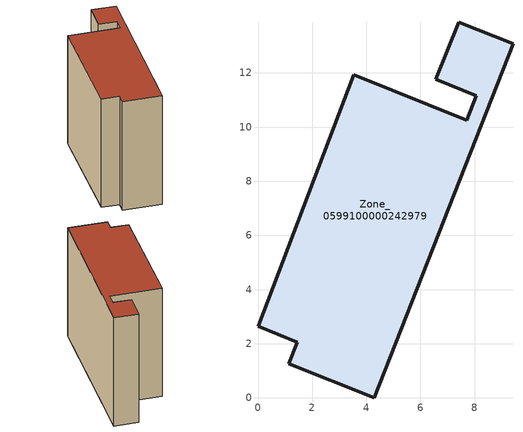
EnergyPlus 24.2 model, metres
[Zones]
Zone_0599100000242979
 floor ground (C_G): 8.07,11.16 6.57,11.76 7.41,13.87 9.42,13.07 4.3,0 1.14,1.26 1.46,2.05 0,2.64 3.53,11.92 7.71,10.25 z4.39
 wall outside (C_F): 1.46,2.05 1.14,1.26 4.3,0 9.42,13.07 7.41,13.87 6.57,11.76 8.07,11.16 7.71,10.25 3.53,11.92 0,2.64 1.46,2.05 z4.39:15.05
 roof outside (C_R): 8.07,11.16 7.71,10.25 3.53,11.92 0,2.64 1.46,2.05 1.14,1.26 4.3,0 9.42,13.07 7.41,13.87 6.57,11.76 z15.05
[BUILDING]
Pand.0599100000242979: North Axis=0; Terrain=City; Loads Convergence Tolerance Value=0.04; Temperature Convergence Tolerance Value=0.4; Solar Distribution=FullExterior; Maximum Number of Warmup Days=25; Minimum Number of Warmup Days=1
[Site:Location]
Rotterdam.The.Hague.AP_ZH_NLD Design_Conditions: Latitude=51.96; Longitude=4.45; Time Zone=1; Elevation=-4.5
[SITE:GROUNDTEMPERATURE:BUILDINGSURFACE]
18, 18, 18, 18, 18, 18, 18, 18, 18, 18, 18, 18
[MATERIAL] Thermal Absorptance=0.9; Solar Absorptance=0.7; Visible Absorptance=0.7
Name | Roughness | Thickness | Conductivity | Density | Specific Heat
G.TI.1975-1991 | MediumSmooth | 0.15 | 0.288461 | 540 | 1210
F.TI.1975-1991 | Rough | 0.3 | 0.230769 | 1920 | 840
R.TI.1975-1991 | MediumRough | 0.2 | 0.153846 | 1500 | 1000
[CONSTRUCTION]
C_G: G.TI.1975-1991
C_F: F.TI.1975-1991
C_R: R.TI.1975-1991
[ZONE]
Zone_0599100000242979: Type=1; Multiplier=1; Ceiling Height=Autocalculate; Volume=Autocalculate; Floor Area=autocalculate; Part of Total Floor Area=Yes
[ZONEINFILTRATION:DESIGNFLOWRATE]
Infil_Zone_0599100000242979: Zone or ZoneList or Space or SpaceList=Zone_0599100000242979; Schedule=AlwaysOn; Design Flow Rate Calculation Method=Flow/Area; Flow Rate per Floor Area=0.003; Constant Term Coefficient=1; Temperature Term Coefficient=0; Velocity Term Coefficient=0; Velocity Squared Term Coefficient=0
[HVACTEMPLATE:ZONE:IDEALLOADSAIRSYSTEM]
Zone_0599100000242979: Maximum Heating Supply Air Temperature=50; Minimum Cooling Supply Air Temperature=13; Maximum Heating Supply Air Humidity Ratio=0.0156; Minimum Cooling Supply Air Humidity Ratio=0.0077; Heating Limit=NoLimit; Cooling Limit=NoLimit; Dehumidification Control Type=ConstantSensibleHeatRatio; Cooling Sensible Heat Ratio=0.7; Dehumidification Setpoint=60; Humidification Control Type=None; Humidification Setpoint=30; Outdoor Air Method=None; Outdoor Air Flow Rate per Person=0.00944; Outdoor Air Flow Rate per Zone Floor Area=0; Outdoor Air Flow Rate per Zone=0; Demand Controlled Ventilation Type=None; Outdoor Air Economizer Type=NoEconomizer; Heat Recovery Type=None; Sensible Heat Recovery Effectiveness=0.7; Latent Heat Recovery Effectiveness=0.65
[ZONECONTROL:THERMOSTAT]
ThermostatControl_Zone_0599100000242979: Zone or ZoneList=Zone_0599100000242979; Control Type Schedule=DualSetpointControlType; Control 1=Thermostat_Zone_0599100000242979; Temperature Difference Between Cutout And Setpoint=0
[THERMOSTATSETPOINT:DUALSETPOINT]
Thermostat_Zone_0599100000242979: Heating Setpoint Temperature Schedule=HeatingSetpoint_Zone_0599100000242979; Cooling Setpoint Temperature Schedule=CoolingSetpoint_Zone_0599100000242979
[SCHEDULE:COMPACT]
HeatingSetpoint_Zone_0599100000242979: Through: 12/31, For: AllDays, Until: 24:00, 21
CoolingSetpoint_Zone_0599100000242979: Through: 12/31, For: AllDays, Until: 24:00, 24
DualSetpointControlType: Through: 12/31, For: AllDays, Until: 24:00, 4
AlwaysOn: Through: 12/31, For: AllDays, Until: 24:00, 1
